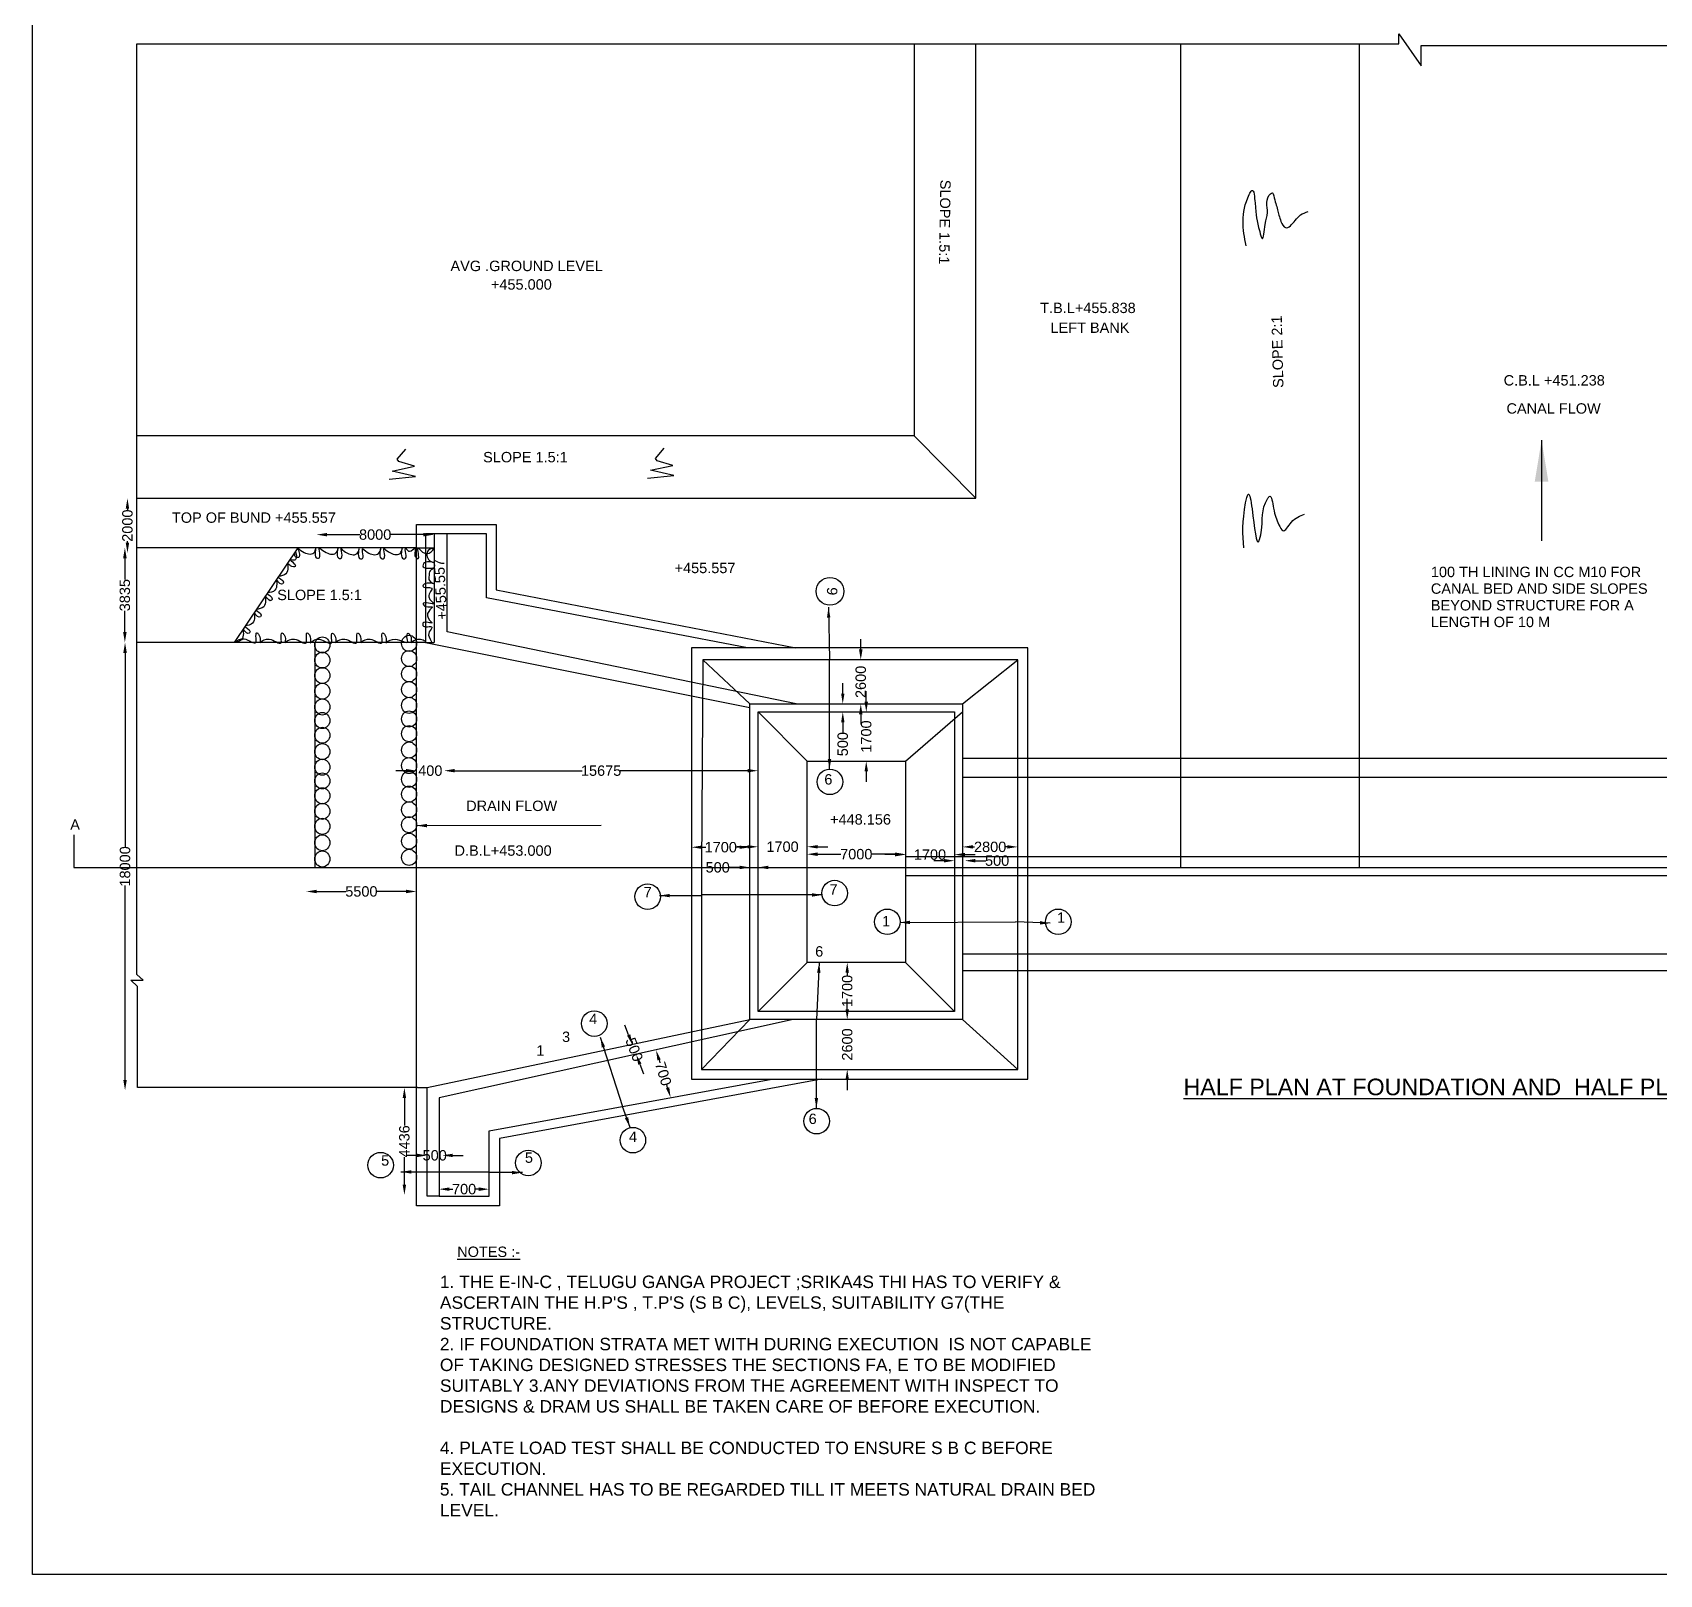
# Model space of a CAD drawing. Header units: millimetres. Extents: x -53217082 to -53168279, y 22132919 to 22164696.
# Drawn here: x -53217082 to -53197490, y 22132919 to 22151495 of the extents above; entities that cross this region are included whole.
import ezdxf

# ---------------------------------------------------------------- set-up
doc = ezdxf.new("R2010")
doc.units = ezdxf.units.MM
doc.header["$MEASUREMENT"] = 0
for name, color, linetype in [('DIMENSIONS', 7, 'Continuous'), ('DRAWING', 2, 'Continuous'), ('TEXT', 255, 'Continuous')]:
    doc.layers.add(name, color=color, linetype=linetype)
doc.styles.get("Standard").update_dxf_attribs({"font": 'arial.ttf', "height": 125})
doc.dimstyles.get("Standard").update_dxf_attribs({"dimtxt": 125, "dimasz": 125, "dimexe": 0.18, "dimexo": 0.0625, "dimgap": 0.09, "dimtad": 0, "dimdec": 0, "dimzin": 0, "dimdsep": 46, "dimtxsty": 'Standard', "dimcen": 0.09, "dimse1": 1, "dimse2": 1, "dimadec": 0, "dimazin": 0, "dimtfac": 1, "dimtdec": 0, "dimtofl": 0, "dimtmove": 0, "dimatfit": 3, "dimfxl": 1, "dimtolj": 1, "dimtzin": 0, "dimarcsym": 0})

# ---------------------------------------------------------------- blocks, each defined once
blk = doc.blocks.new('*D71')
at = {"layer": 'Defpoints', "color": 0, "transparency": 16777216}
for p in [(-53213661, 22145404), (-53212250, 22145446), (-53212250, 22145380)]:
    blk.add_point(p, dxfattribs=at)
at = {"layer": 'DIMENSIONS', "color": 0, "lineweight": -2, "transparency": 16777216}
for p, q in [((-53213536, 22145446), (-53213142, 22145446)), ((-53212375, 22145446), (-53212769, 22145446))]:
    blk.add_line(p, q, dxfattribs=at)
at = {"layer": 'DIMENSIONS', "color": 0, "transparency": 16777216}
for points in [[(-53213536, 22145466), (-53213536, 22145425), (-53213661, 22145446)], [(-53212375, 22145466), (-53212375, 22145425), (-53212250, 22145446)]]:
    blk.add_solid(points, dxfattribs=at)
at = {"layer": 'DIMENSIONS', "color": 0, "transparency": 16777216, "insert": (-53212956, 22145446), "char_height": 125, "attachment_point": 5}
blk.add_mtext('\\A1;8000', dxfattribs=at)
blk = doc.blocks.new('*D72')
at = {"layer": 'Defpoints', "color": 0, "transparency": 16777216}
for p in [(-53212458, 22142602), (-53212458, 22142602), (-53212125, 22142602)]:
    blk.add_point(p, dxfattribs=at)
at = {"layer": 'DIMENSIONS', "color": 0, "lineweight": -2, "transparency": 16777216}
for p, q in [((-53212584, 22142602), (-53212708, 22142602)), ((-53212000, 22142602), (-53211875, 22142602))]:
    blk.add_line(p, q, dxfattribs=at)
at = {"layer": 'DIMENSIONS', "color": 0, "transparency": 16777216}
for points in [[(-53212584, 22142623), (-53212584, 22142582), (-53212458, 22142602)], [(-53212000, 22142623), (-53212000, 22142582), (-53212125, 22142602)]]:
    blk.add_solid(points, dxfattribs=at)
at = {"layer": 'DIMENSIONS', "color": 0, "transparency": 16777216, "insert": (-53212292, 22142602), "char_height": 125, "attachment_point": 5}
blk.add_mtext('\\A1;400', dxfattribs=at)
blk = doc.blocks.new('*D73')
at = {"layer": 'Defpoints', "color": 0, "transparency": 16777216}
for p in [(-53212125, 22142602), (-53208346, 22142602), (-53208346, 22142602)]:
    blk.add_point(p, dxfattribs=at)
at = {"layer": 'DIMENSIONS', "color": 0, "lineweight": -2, "transparency": 16777216}
for p, q in [((-53212000, 22142602), (-53210465, 22142602)), ((-53208470, 22142602), (-53210005, 22142602))]:
    blk.add_line(p, q, dxfattribs=at)
at = {"layer": 'DIMENSIONS', "color": 0, "transparency": 16777216}
for points in [[(-53212000, 22142623), (-53212000, 22142582), (-53212125, 22142602)], [(-53208470, 22142623), (-53208470, 22142582), (-53208346, 22142602)]]:
    blk.add_solid(points, dxfattribs=at)
at = {"layer": 'DIMENSIONS', "color": 0, "transparency": 16777216, "insert": (-53210235, 22142602), "char_height": 125, "attachment_point": 5}
blk.add_mtext('\\A1;15675', dxfattribs=at)
blk = doc.blocks.new('*D74')
at = {"layer": 'Defpoints', "color": 0, "transparency": 16777216}
for p in [(-53213786, 22141304), (-53212458, 22141280), (-53213786, 22141147)]:
    blk.add_point(p, dxfattribs=at)
at = {"layer": 'DIMENSIONS', "color": 0, "lineweight": -2, "transparency": 16777216}
for p, q in [((-53213660, 22141147), (-53213309, 22141147)), ((-53212584, 22141147), (-53212935, 22141147))]:
    blk.add_line(p, q, dxfattribs=at)
at = {"layer": 'DIMENSIONS', "color": 0, "transparency": 16777216}
for points in [[(-53213660, 22141168), (-53213660, 22141126), (-53213786, 22141147)], [(-53212584, 22141168), (-53212584, 22141126), (-53212458, 22141147)]]:
    blk.add_solid(points, dxfattribs=at)
at = {"layer": 'DIMENSIONS', "color": 0, "transparency": 16777216, "insert": (-53213122, 22141147), "char_height": 125, "attachment_point": 5}
blk.add_mtext('\\A1;5500', dxfattribs=at)
blk = doc.blocks.new('*D75')
at = {"layer": 'Defpoints', "color": 0, "transparency": 16777216}
for p in [(-53216098, 22144147), (-53215968, 22144147), (-53216098, 22138752)]:
    blk.add_point(p, dxfattribs=at)
at = {"layer": 'DIMENSIONS', "color": 0, "lineweight": -2, "transparency": 16777216}
for p, q in [((-53215968, 22144022), (-53215968, 22141679)), ((-53215968, 22138877), (-53215968, 22141220))]:
    blk.add_line(p, q, dxfattribs=at)
at = {"layer": 'DIMENSIONS', "color": 0, "transparency": 16777216}
for points in [[(-53215989, 22144022), (-53215947, 22144022), (-53215968, 22144147)], [(-53215989, 22138877), (-53215947, 22138877), (-53215968, 22138752)]]:
    blk.add_solid(points, dxfattribs=at)
at = {"layer": 'DIMENSIONS', "color": 0, "transparency": 16777216, "insert": (-53215968, 22141449), "char_height": 125, "attachment_point": 5, "rotation": 90}
blk.add_mtext('\\A1;18000', dxfattribs=at)
blk = doc.blocks.new('*D76')
at = {"layer": 'Defpoints', "color": 0, "transparency": 16777216}
for p in [(-53215970, 22145288), (-53215950, 22145288), (-53215968, 22144147)]:
    blk.add_point(p, dxfattribs=at)
at = {"layer": 'DIMENSIONS', "color": 0, "lineweight": -2, "transparency": 16777216}
for p, q in [((-53215970, 22145162), (-53215970, 22144904)), ((-53215970, 22144272), (-53215970, 22144530))]:
    blk.add_line(p, q, dxfattribs=at)
at = {"layer": 'DIMENSIONS', "color": 0, "transparency": 16777216}
for points in [[(-53215991, 22145162), (-53215949, 22145162), (-53215970, 22145288)], [(-53215991, 22144272), (-53215949, 22144272), (-53215970, 22144147)]]:
    blk.add_solid(points, dxfattribs=at)
at = {"layer": 'DIMENSIONS', "color": 0, "transparency": 16777216, "insert": (-53215970, 22144717), "char_height": 125, "attachment_point": 5, "rotation": 90}
blk.add_mtext('\\A1;3835', dxfattribs=at)
blk = doc.blocks.new('*D77')
at = {"layer": 'Defpoints', "color": 0, "transparency": 16777216}
for p in [(-53215950, 22145883), (-53215939, 22145883), (-53215960, 22145225)]:
    blk.add_point(p, dxfattribs=at)
at = {"layer": 'DIMENSIONS', "color": 0, "lineweight": -2, "transparency": 16777216}
for p, q in [((-53215939, 22145758), (-53215939, 22145742)), ((-53215939, 22145350), (-53215939, 22145366))]:
    blk.add_line(p, q, dxfattribs=at)
at = {"layer": 'DIMENSIONS', "color": 0, "transparency": 16777216}
for points in [[(-53215960, 22145758), (-53215918, 22145758), (-53215939, 22145883)], [(-53215960, 22145350), (-53215918, 22145350), (-53215939, 22145225)]]:
    blk.add_solid(points, dxfattribs=at)
at = {"layer": 'DIMENSIONS', "color": 0, "transparency": 16777216, "insert": (-53215939, 22145554), "char_height": 125, "attachment_point": 5, "rotation": 90}
blk.add_mtext('\\A1;2000', dxfattribs=at)
blk = doc.blocks.new('*D78')
at = {"layer": 'Defpoints', "color": 0, "transparency": 16777216}
for p in [(-53212598, 22138784), (-53212604, 22137491), (-53212604, 22137491)]:
    blk.add_point(p, dxfattribs=at)
at = {"layer": 'DIMENSIONS', "color": 0, "lineweight": -2, "transparency": 16777216}
for p, q in [((-53212604, 22138659), (-53212604, 22138327)), ((-53212604, 22137616), (-53212604, 22137948))]:
    blk.add_line(p, q, dxfattribs=at)
at = {"layer": 'DIMENSIONS', "color": 0, "transparency": 16777216}
for points in [[(-53212625, 22138659), (-53212583, 22138659), (-53212604, 22138784)], [(-53212625, 22137616), (-53212583, 22137616), (-53212604, 22137491)]]:
    blk.add_solid(points, dxfattribs=at)
at = {"layer": 'DIMENSIONS', "color": 0, "transparency": 16777216, "insert": (-53212604, 22138137), "char_height": 125, "attachment_point": 5, "rotation": 90}
blk.add_mtext('\\A1;4436', dxfattribs=at)
blk = doc.blocks.new('*D79')
at = {"layer": 'Defpoints', "color": 0, "transparency": 16777216}
for p in [(-53212330, 22137980), (-53212148, 22137968), (-53212148, 22137968)]:
    blk.add_point(p, dxfattribs=at)
at = {"layer": 'DIMENSIONS', "color": 0, "lineweight": -2, "transparency": 16777216}
for p, q in [((-53212454, 22137968), (-53212580, 22137968)), ((-53212023, 22137968), (-53211898, 22137968))]:
    blk.add_line(p, q, dxfattribs=at)
at = {"layer": 'DIMENSIONS', "color": 0, "transparency": 16777216}
for points in [[(-53212454, 22137988), (-53212454, 22137947), (-53212330, 22137968)], [(-53212023, 22137988), (-53212023, 22137947), (-53212148, 22137968)]]:
    blk.add_solid(points, dxfattribs=at)
at = {"layer": 'DIMENSIONS', "color": 0, "transparency": 16777216, "insert": (-53212239, 22137968), "char_height": 125, "attachment_point": 5}
blk.add_mtext('\\A1;500', dxfattribs=at)
blk = doc.blocks.new('*D80')
at = {"layer": 'Defpoints', "color": 0, "transparency": 16777216}
for p in [(-53211584, 22137561), (-53212186, 22137529), (-53211584, 22137529)]:
    blk.add_point(p, dxfattribs=at)
at = {"layer": 'DIMENSIONS', "color": 0, "lineweight": -2, "transparency": 16777216}
for p, q in [((-53212061, 22137561), (-53212022, 22137561)), ((-53211708, 22137561), (-53211747, 22137561))]:
    blk.add_line(p, q, dxfattribs=at)
at = {"layer": 'DIMENSIONS', "color": 0, "transparency": 16777216}
for points in [[(-53212061, 22137582), (-53212061, 22137540), (-53212186, 22137561)], [(-53211708, 22137582), (-53211708, 22137540), (-53211584, 22137561)]]:
    blk.add_solid(points, dxfattribs=at)
at = {"layer": 'DIMENSIONS', "color": 0, "transparency": 16777216, "insert": (-53211885, 22137561), "char_height": 125, "attachment_point": 5}
blk.add_mtext('\\A1;700', dxfattribs=at)
blk = doc.blocks.new('*D81')
at = {"layer": 'Defpoints', "color": 0, "transparency": 16777216}
for p in [(-53207162, 22139604), (-53207271, 22139004), (-53207122, 22139004)]:
    blk.add_point(p, dxfattribs=at)
at = {"layer": 'DIMENSIONS', "color": 0, "lineweight": -2, "transparency": 16777216}
for p, q in [((-53207271, 22139728), (-53207271, 22139854)), ((-53207271, 22138879), (-53207271, 22138754))]:
    blk.add_line(p, q, dxfattribs=at)
at = {"layer": 'DIMENSIONS', "color": 0, "transparency": 16777216}
for points in [[(-53207292, 22139728), (-53207250, 22139728), (-53207271, 22139604)], [(-53207292, 22138879), (-53207250, 22138879), (-53207271, 22139004)]]:
    blk.add_solid(points, dxfattribs=at)
at = {"layer": 'DIMENSIONS', "color": 0, "transparency": 16777216, "insert": (-53207271, 22139304), "char_height": 125, "attachment_point": 5, "rotation": 90}
blk.add_mtext('\\A1;2600', dxfattribs=at)
blk = doc.blocks.new('*D82')
at = {"layer": 'Defpoints', "color": 0, "transparency": 16777216}
for p in [(-53207271, 22140292), (-53207271, 22140292), (-53207271, 22139604)]:
    blk.add_point(p, dxfattribs=at)
at = {"layer": 'DIMENSIONS', "color": 0, "lineweight": -2, "transparency": 16777216}
for p, q in [((-53207271, 22140168), (-53207271, 22140129)), ((-53207271, 22139728), (-53207271, 22139767))]:
    blk.add_line(p, q, dxfattribs=at)
at = {"layer": 'DIMENSIONS', "color": 0, "transparency": 16777216}
for points in [[(-53207292, 22140168), (-53207250, 22140168), (-53207271, 22140292)], [(-53207292, 22139728), (-53207250, 22139728), (-53207271, 22139604)]]:
    blk.add_solid(points, dxfattribs=at)
at = {"layer": 'DIMENSIONS', "color": 0, "transparency": 16777216, "insert": (-53207271, 22139948), "char_height": 125, "attachment_point": 5, "rotation": 90}
blk.add_mtext('\\A1;1700', dxfattribs=at)
blk = doc.blocks.new('*D83')
at = {"layer": 'Defpoints', "color": 0, "transparency": 16777216}
for p in [(-53209146, 22141680), (-53209146, 22141680), (-53208443, 22141680)]:
    blk.add_point(p, dxfattribs=at)
at = {"layer": 'DIMENSIONS', "color": 0, "lineweight": -2, "transparency": 16777216}
for p, q in [((-53209020, 22141680), (-53208975, 22141680)), ((-53208568, 22141680), (-53208614, 22141680))]:
    blk.add_line(p, q, dxfattribs=at)
at = {"layer": 'DIMENSIONS', "color": 0, "transparency": 16777216}
for points in [[(-53209020, 22141701), (-53209020, 22141660), (-53209146, 22141680)], [(-53208568, 22141701), (-53208568, 22141660), (-53208443, 22141680)]]:
    blk.add_solid(points, dxfattribs=at)
at = {"layer": 'DIMENSIONS', "color": 0, "transparency": 16777216, "insert": (-53208794, 22141680), "char_height": 125, "attachment_point": 5}
blk.add_mtext('\\A1;1700', dxfattribs=at)
blk = doc.blocks.new('*D84')
at = {"layer": 'Defpoints', "color": 0, "transparency": 16777216}
for p in [(-53208443, 22141437), (-53208443, 22141437), (-53208346, 22141437)]:
    blk.add_point(p, dxfattribs=at)
at = {"layer": 'DIMENSIONS', "color": 0, "lineweight": -2, "transparency": 16777216}
for p, q in [((-53208568, 22141437), (-53208693, 22141437)), ((-53208220, 22141437), (-53208096, 22141437))]:
    blk.add_line(p, q, dxfattribs=at)
at = {"layer": 'DIMENSIONS', "color": 0, "transparency": 16777216}
for points in [[(-53208568, 22141458), (-53208568, 22141416), (-53208443, 22141437)], [(-53208220, 22141458), (-53208220, 22141416), (-53208346, 22141437)]]:
    blk.add_solid(points, dxfattribs=at)
at = {"layer": 'DIMENSIONS', "color": 0, "transparency": 16777216, "insert": (-53208831, 22141437), "char_height": 125, "attachment_point": 5}
blk.add_mtext('\\A1;500', dxfattribs=at)
blk = doc.blocks.new('*D85')
at = {"layer": 'Defpoints', "color": 0, "transparency": 16777216}
for p in [(-53207754, 22141686), (-53208346, 22141630), (-53207754, 22141591)]:
    blk.add_point(p, dxfattribs=at)
at = {"layer": 'DIMENSIONS', "color": 0, "lineweight": -2, "transparency": 16777216}
for p, q in [((-53208470, 22141686), (-53208596, 22141686)), ((-53207629, 22141686), (-53207504, 22141686))]:
    blk.add_line(p, q, dxfattribs=at)
at = {"layer": 'DIMENSIONS', "color": 0, "transparency": 16777216}
for points in [[(-53208470, 22141706), (-53208470, 22141665), (-53208346, 22141686)], [(-53207629, 22141706), (-53207629, 22141665), (-53207754, 22141686)]]:
    blk.add_solid(points, dxfattribs=at)
at = {"layer": 'DIMENSIONS', "color": 0, "transparency": 16777216, "insert": (-53208050, 22141686), "char_height": 125, "attachment_point": 5}
blk.add_mtext('\\A1;1700', dxfattribs=at)
blk = doc.blocks.new('*D86')
at = {"layer": 'Defpoints', "color": 0, "transparency": 16777216}
for p in [(-53207754, 22141591), (-53206570, 22141596), (-53206570, 22141591)]:
    blk.add_point(p, dxfattribs=at)
at = {"layer": 'DIMENSIONS', "color": 0, "lineweight": -2, "transparency": 16777216}
for p, q in [((-53207629, 22141596), (-53207348, 22141596)), ((-53206696, 22141596), (-53206976, 22141596))]:
    blk.add_line(p, q, dxfattribs=at)
at = {"layer": 'DIMENSIONS', "color": 0, "transparency": 16777216}
for points in [[(-53207629, 22141617), (-53207629, 22141575), (-53207754, 22141596)], [(-53206696, 22141617), (-53206696, 22141575), (-53206570, 22141596)]]:
    blk.add_solid(points, dxfattribs=at)
at = {"layer": 'DIMENSIONS', "color": 0, "transparency": 16777216, "insert": (-53207162, 22141596), "char_height": 125, "attachment_point": 5}
blk.add_mtext('\\A1;7000', dxfattribs=at)
blk = doc.blocks.new('*D87')
at = {"layer": 'Defpoints', "color": 0, "transparency": 16777216}
for p in [(-53206570, 22141591), (-53205979, 22141591), (-53205979, 22141591)]:
    blk.add_point(p, dxfattribs=at)
at = {"layer": 'DIMENSIONS', "color": 0, "lineweight": -2, "transparency": 16777216}
for p, q in [((-53206696, 22141591), (-53206820, 22141591)), ((-53205854, 22141591), (-53205729, 22141591))]:
    blk.add_line(p, q, dxfattribs=at)
at = {"layer": 'DIMENSIONS', "color": 0, "transparency": 16777216}
for points in [[(-53206696, 22141612), (-53206696, 22141570), (-53206570, 22141591)], [(-53205854, 22141612), (-53205854, 22141570), (-53205979, 22141591)]]:
    blk.add_solid(points, dxfattribs=at)
at = {"layer": 'DIMENSIONS', "color": 0, "transparency": 16777216, "insert": (-53206275, 22141591), "char_height": 125, "attachment_point": 5}
blk.add_mtext('\\A1;1700', dxfattribs=at)
blk = doc.blocks.new('*D88')
at = {"layer": 'Defpoints', "color": 0, "transparency": 16777216}
for p in [(-53205979, 22141591), (-53205854, 22141591), (-53205854, 22141518)]:
    blk.add_point(p, dxfattribs=at)
at = {"layer": 'DIMENSIONS', "color": 0, "lineweight": -2, "transparency": 16777216}
for p, q in [((-53206104, 22141518), (-53206229, 22141518)), ((-53205729, 22141518), (-53205604, 22141518))]:
    blk.add_line(p, q, dxfattribs=at)
at = {"layer": 'DIMENSIONS', "color": 0, "transparency": 16777216}
for points in [[(-53206104, 22141539), (-53206104, 22141497), (-53205979, 22141518)], [(-53205729, 22141539), (-53205729, 22141497), (-53205854, 22141518)]]:
    blk.add_solid(points, dxfattribs=at)
at = {"layer": 'DIMENSIONS', "color": 0, "transparency": 16777216, "insert": (-53205466, 22141518), "char_height": 125, "attachment_point": 5}
blk.add_mtext('\\A1;500', dxfattribs=at)
blk = doc.blocks.new('*D89')
at = {"layer": 'Defpoints', "color": 0, "transparency": 16777216}
for p in [(-53205218, 22141684), (-53205882, 22141575), (-53205218, 22141575)]:
    blk.add_point(p, dxfattribs=at)
at = {"layer": 'DIMENSIONS', "color": 0, "lineweight": -2, "transparency": 16777216}
for p, q in [((-53205756, 22141684), (-53205737, 22141684)), ((-53205343, 22141684), (-53205362, 22141684))]:
    blk.add_line(p, q, dxfattribs=at)
at = {"layer": 'DIMENSIONS', "color": 0, "transparency": 16777216}
for points in [[(-53205756, 22141705), (-53205756, 22141664), (-53205882, 22141684)], [(-53205343, 22141705), (-53205343, 22141664), (-53205218, 22141684)]]:
    blk.add_solid(points, dxfattribs=at)
at = {"layer": 'DIMENSIONS', "color": 0, "transparency": 16777216, "insert": (-53205550, 22141684), "char_height": 125, "attachment_point": 5}
blk.add_mtext('\\A1;2800', dxfattribs=at)
blk = doc.blocks.new('*D90')
at = {"layer": 'Defpoints', "color": 0, "transparency": 16777216}
for p in [(-53207054, 22143310), (-53207054, 22142718), (-53207042, 22142718)]:
    blk.add_point(p, dxfattribs=at)
at = {"layer": 'DIMENSIONS', "color": 0, "lineweight": -2, "transparency": 16777216}
for p, q in [((-53207042, 22143434), (-53207042, 22143560)), ((-53207042, 22142593), (-53207042, 22142468))]:
    blk.add_line(p, q, dxfattribs=at)
at = {"layer": 'DIMENSIONS', "color": 0, "transparency": 16777216}
for points in [[(-53207063, 22143434), (-53207021, 22143434), (-53207042, 22143310)], [(-53207063, 22142593), (-53207021, 22142593), (-53207042, 22142718)]]:
    blk.add_solid(points, dxfattribs=at)
at = {"layer": 'DIMENSIONS', "color": 0, "transparency": 16777216, "insert": (-53207042, 22143014), "char_height": 125, "attachment_point": 5, "rotation": 90}
blk.add_mtext('\\A1;1700', dxfattribs=at)
blk = doc.blocks.new('*D91')
at = {"layer": 'Defpoints', "color": 0, "transparency": 16777216}
for p in [(-53207325, 22143407), (-53207325, 22143310), (-53207325, 22143310)]:
    blk.add_point(p, dxfattribs=at)
at = {"layer": 'DIMENSIONS', "color": 0, "lineweight": -2, "transparency": 16777216}
for p, q in [((-53207325, 22143532), (-53207325, 22143657)), ((-53207325, 22143184), (-53207325, 22143060))]:
    blk.add_line(p, q, dxfattribs=at)
at = {"layer": 'DIMENSIONS', "color": 0, "transparency": 16777216}
for points in [[(-53207345, 22143532), (-53207304, 22143532), (-53207325, 22143407)], [(-53207345, 22143184), (-53207304, 22143184), (-53207325, 22143310)]]:
    blk.add_solid(points, dxfattribs=at)
at = {"layer": 'DIMENSIONS', "color": 0, "transparency": 16777216, "insert": (-53207325, 22142922), "char_height": 125, "attachment_point": 5, "rotation": 90}
blk.add_mtext('\\A1;500', dxfattribs=at)
blk = doc.blocks.new('*D92')
at = {"layer": 'Defpoints', "color": 0, "transparency": 16777216}
for p in [(-53207115, 22143938), (-53207108, 22143938), (-53207108, 22143407)]:
    blk.add_point(p, dxfattribs=at)
at = {"layer": 'DIMENSIONS', "color": 0, "lineweight": -2, "transparency": 16777216}
for p, q in [((-53207108, 22144063), (-53207108, 22144188)), ((-53207108, 22143282), (-53207108, 22143157))]:
    blk.add_line(p, q, dxfattribs=at)
at = {"layer": 'DIMENSIONS', "color": 0, "transparency": 16777216}
for points in [[(-53207129, 22144063), (-53207087, 22144063), (-53207108, 22143938)], [(-53207129, 22143282), (-53207087, 22143282), (-53207108, 22143407)]]:
    blk.add_solid(points, dxfattribs=at)
at = {"layer": 'DIMENSIONS', "color": 0, "transparency": 16777216, "insert": (-53207108, 22143672), "char_height": 125, "attachment_point": 5, "rotation": 90}
blk.add_mtext('\\A1;2600', dxfattribs=at)
blk = doc.blocks.new('*D126')
at = {"layer": 'Defpoints', "color": 0, "transparency": 16777216}
for p in [(-53209846, 22139308), (-53209813, 22139184), (-53209800, 22139189)]:
    blk.add_point(p, dxfattribs=at)
at = {"layer": 'DIMENSIONS', "color": 0, "lineweight": -2, "transparency": 16777216}
for p, q in [((-53209904, 22139419), (-53209949, 22139536)), ((-53209768, 22139067), (-53209723, 22138950))]:
    blk.add_line(p, q, dxfattribs=at)
at = {"layer": 'DIMENSIONS', "color": 0, "transparency": 16777216}
for points in [[(-53209884, 22139427), (-53209923, 22139412), (-53209859, 22139303)], [(-53209749, 22139074), (-53209788, 22139060), (-53209813, 22139184)]]:
    blk.add_solid(points, dxfattribs=at)
at = {"layer": 'DIMENSIONS', "color": 0, "transparency": 16777216, "insert": (-53209836, 22139243), "char_height": 125, "attachment_point": 5, "rotation": 291.0184}
blk.add_mtext('\\A1;500', dxfattribs=at)
blk = doc.blocks.new('*D127')
at = {"layer": 'Defpoints', "color": 0, "transparency": 16777216}
for p in [(-53209574, 22139239), (-53209398, 22138663), (-53209398, 22138663)]:
    blk.add_point(p, dxfattribs=at)
at = {"layer": 'DIMENSIONS', "color": 0, "lineweight": -2, "transparency": 16777216}
for p, q in [((-53209537, 22139119), (-53209526, 22139082)), ((-53209434, 22138783), (-53209445, 22138820))]:
    blk.add_line(p, q, dxfattribs=at)
at = {"layer": 'DIMENSIONS', "color": 0, "transparency": 16777216}
for points in [[(-53209517, 22139125), (-53209557, 22139113), (-53209574, 22139239)], [(-53209414, 22138789), (-53209454, 22138777), (-53209398, 22138663)]]:
    blk.add_solid(points, dxfattribs=at)
at = {"layer": 'DIMENSIONS', "color": 0, "transparency": 16777216, "insert": (-53209486, 22138951), "char_height": 125, "attachment_point": 5, "rotation": 287.0137}
blk.add_mtext('\\A1;700', dxfattribs=at)

msp = doc.modelspace()

# ---------------------------------------------------------------- linework, layer by layer
at = {"layer": 'DIMENSIONS'}
for points in [[(-53212788.5, 22146116), (-53212470, 22146146), (-53212750.5, 22146211), (-53212481, 22146270), (-53212671.5, 22146326), (-53212691, 22146353.5), (-53212586, 22146476)], [(-53209677, 22146126.5), (-53209358.5, 22146156.5), (-53209639, 22146221.5), (-53209369.5, 22146280.5), (-53209560, 22146336.5), (-53209579.5, 22146364), (-53209474.5, 22146486.5)], [(-53212247.1, 22145456.5), (-53212244.3, 22144147.2)], [(-53212348.5, 22145285), (-53212246.8, 22145285.2)], [(-53212348.5, 22144147), (-53212244.3, 22144147.2)]]:
    msp.add_lwpolyline(points, dxfattribs=at)
for centre, radius in [((-53207479, 22144763), 167.4), ((-53207480, 22142467.5), 154), ((-53207423, 22141127.5), 154), ((-53209674, 22141085), 154), ((-53206788.5, 22140782), 154), ((-53204730, 22140782), 154), ((-53210318, 22139556), 154), ((-53207639.5, 22138380.5), 154), ((-53209852.5, 22138151.5), 154), ((-53212890.5, 22137850), 154), ((-53211110.5, 22137877), 154)]:
    msp.add_circle(centre, radius, dxfattribs=at)
for centre in [(-53213592.5, 22144116.8), (-53212547.5, 22144135.8), (-53213592.5, 22143933.8), (-53212547.5, 22143952.8), (-53213592.5, 22143749.2), (-53212547.5, 22143768.2), (-53213592.5, 22143560.2), (-53212547.5, 22143579.2), (-53213592.5, 22143370.2), (-53212547.5, 22143389.2), (-53213592.5, 22143206.2), (-53212547.5, 22143225.2), (-53213592.5, 22143029.2), (-53212547.5, 22143048.2), (-53213592.5, 22142831.8), (-53212547.5, 22142850.8), (-53213592.5, 22142644.8), (-53212547.5, 22142663.8), (-53213592.5, 22142479.2), (-53212547.5, 22142498.2), (-53213592.5, 22142300.2), (-53212547.5, 22142319.2), (-53213592.5, 22142113.2), (-53212547.5, 22142132.2), (-53213592.5, 22141932.2), (-53212547.5, 22141951.2), (-53213592.5, 22141734.2), (-53212547.5, 22141753.2), (-53213592.5, 22141538.8), (-53212547.5, 22141557.8)]:
    msp.add_ellipse(centre, major_axis=(0, 97.2), ratio=0.9357326, dxfattribs=at)
for points in [[(-53202468.5, 22148927), (-53202429, 22149543.5), (-53202398, 22149591), (-53202360, 22149441.5), (-53202304, 22149098), (-53202274.5, 22149014.5), (-53202238.5, 22149182.5), (-53202211, 22149325.5), (-53202172, 22149552.5), (-53202150.5, 22149562.5), (-53202134.5, 22149528), (-53202088.5, 22149360), (-53202047.5, 22149219.5), (-53201993.5, 22149145), (-53201876, 22149231.5), (-53201812, 22149297), (-53201722, 22149339.5)], [(-53202496, 22145287), (-53202473, 22145829.5), (-53202443, 22145932), (-53202396.5, 22145755.5), (-53202311.5, 22145369.5), (-53202286, 22145473.5), (-53202210, 22145878.5), (-53202189.5, 22145904.5), (-53202136.5, 22145763), (-53202072.5, 22145565.5), (-53202025, 22145494), (-53201922, 22145595), (-53201766, 22145693.5)], [(-53213914.7, 22145243.3), (-53213905.3, 22145173.8), (-53213924.5, 22145139), (-53213980.6, 22145145.8), (-53213933.5, 22145099.5), (-53213917.5, 22145063), (-53213974, 22145071), (-53214010, 22145102.2)], [(-53213886.5, 22145285), (-53213870, 22145228), (-53213879, 22145170.5), (-53213918.5, 22145183.5), (-53213914.7, 22145243.3)], [(-53213886.5, 22145285), (-53213810.5, 22145231.5), (-53213683.5, 22145240.5), (-53213669, 22145285), (-53213664.5, 22145167.5), (-53213639, 22145161.5), (-53213623.5, 22145224), (-53213623.5, 22145285), (-53213620.5, 22145283)], [(-53213620.5, 22145283), (-53213544.5, 22145229.5), (-53213417.5, 22145238.5), (-53213403, 22145283), (-53213398.5, 22145165.5), (-53213373, 22145159.5), (-53213357.5, 22145222), (-53213357.5, 22145283), (-53213354.5, 22145281)], [(-53213365.7, 22145276.1), (-53213289.7, 22145222.6), (-53213162.7, 22145231.6), (-53213148.2, 22145276.1), (-53213143.7, 22145158.6), (-53213118.2, 22145152.6), (-53213102.7, 22145215.1), (-53213102.7, 22145276.1), (-53213099.7, 22145274.1)], [(-53213106.8, 22145277.5), (-53213030.8, 22145224), (-53212903.8, 22145233), (-53212889.3, 22145277.5), (-53212884.8, 22145160), (-53212859.3, 22145154), (-53212843.8, 22145216.5), (-53212843.8, 22145277.5), (-53212840.8, 22145275.5)], [(-53212847.9, 22145278.9), (-53212771.9, 22145225.4), (-53212644.9, 22145234.4), (-53212630.4, 22145278.9), (-53212625.9, 22145161.4), (-53212600.4, 22145155.4), (-53212584.9, 22145217.9), (-53212584.9, 22145278.9), (-53212581.9, 22145276.9)], [(-53212581.9, 22145276.9), (-53212542.5, 22145245), (-53212471.5, 22145285), (-53212476.5, 22145192.5), (-53212440.5, 22145155), (-53212440.5, 22145285), (-53212384.5, 22145236), (-53212283, 22145237), (-53212246.8, 22145285.2)], [(-53212246.8, 22145285.2), (-53212316, 22145256), (-53212299, 22145131.5), (-53212246.4, 22145107), (-53212361.5, 22145107), (-53212377.5, 22145059.5), (-53212246.3, 22145042.5), (-53212294.5, 22145008.5), (-53212306.5, 22144953.5), (-53212301.5, 22144892.5), (-53212245.9, 22144853.5), (-53212367, 22144850), (-53212383, 22144826.5), (-53212275.5, 22144803), (-53212309.5, 22144695.5), (-53212245.3, 22144612), (-53212378, 22144614.5), (-53212348.5, 22144581.5), (-53212267.5, 22144575), (-53212311.5, 22144521), (-53212302.5, 22144417.5), (-53212272, 22144383.5), (-53212380, 22144378), (-53212382, 22144353), (-53212272, 22144332.5), (-53212304, 22144273.5), (-53212294, 22144186.5), (-53212271.5, 22144147.2), (-53212271.5, 22144149)], [(-53214010, 22145102.2), (-53214008.5, 22145028.5), (-53214048, 22144961), (-53214122.6, 22144935.6), (-53214061, 22144871.5), (-53214069.5, 22144853.5), (-53214144, 22144903.9)], [(-53214144, 22144903.9), (-53214142.5, 22144830.1), (-53214182, 22144762.6), (-53214256.7, 22144737.2), (-53214195, 22144673.1), (-53214203.5, 22144655.1), (-53214278.1, 22144705.5)], [(-53214278.1, 22144705.5), (-53214276.6, 22144631.8), (-53214316.1, 22144564.3), (-53214390.7, 22144538.8), (-53214329.1, 22144474.8), (-53214337.6, 22144456.8), (-53214412.1, 22144507.1)], [(-53214412.1, 22144507.1), (-53214410.6, 22144433.4), (-53214450.1, 22144365.9), (-53214524.8, 22144340.5), (-53214463.1, 22144276.4), (-53214471.6, 22144258.4), (-53214546.2, 22144308.8)], [(-53214647.1, 22144149.8), (-53214534.5, 22144191), (-53214392.5, 22144147), (-53214390, 22144199), (-53214380.5, 22144264.5), (-53214355, 22144240), (-53214344, 22144147)], [(-53214344, 22144147), (-53214231.4, 22144188.2), (-53214089.4, 22144144.2), (-53214086.9, 22144196.2), (-53214077.4, 22144261.7), (-53214051.9, 22144237.2), (-53214040.9, 22144144.2)], [(-53214040.5, 22144147), (-53213927.9, 22144188.2), (-53213785.9, 22144144.2), (-53213783.4, 22144196.2), (-53213773.9, 22144261.7), (-53213748.4, 22144237.2), (-53213737.4, 22144144.2)], [(-53213737.4, 22144144.2), (-53213624.9, 22144185.5), (-53213482.9, 22144141.5), (-53213480.4, 22144193.5), (-53213470.9, 22144259), (-53213445.4, 22144234.5), (-53213434.4, 22144141.5)], [(-53213433.6, 22144147), (-53213321, 22144188.2), (-53213179, 22144144.2), (-53213176.5, 22144196.2), (-53213167, 22144261.7), (-53213141.5, 22144237.2), (-53213130.5, 22144144.2)], [(-53213130.1, 22144147), (-53213017.5, 22144188.2), (-53212875.5, 22144144.2), (-53212873, 22144196.2), (-53212863.5, 22144261.7), (-53212838, 22144237.2), (-53212827, 22144144.2)], [(-53212827, 22144144.2), (-53212714.4, 22144185.5), (-53212562, 22144158.5), (-53212569.9, 22144193.5), (-53212560.4, 22144259), (-53212534.9, 22144234.5), (-53212523.9, 22144141.5)]]:
    msp.add_spline(points, degree=3, dxfattribs=at)
for points, knots in [([(-53214546.2, 22144308.8), (-53214544, 22144284.4), (-53214539.5, 22144234.1), (-53214563.4, 22144159.5), (-53214642.6, 22144153.1), (-53214654.7, 22144147)], [0, 0, 0, 0, 73.7576251, 151.9656809, 215.9736252, 215.9736252, 215.9736252, 215.9736252]), ([(-53212523.1, 22144147), (-53212489.1, 22144171.6), (-53212440, 22144207), (-53212369.1, 22144174.9), (-53212348.5, 22144164.8)], [0, 0, 0, 0, 119.8898054, 172.9638271, 172.9638271, 172.9638271, 172.9638271])]:
    msp.add_open_spline(points, degree=3, knots=knots, dxfattribs=at)
at = {"layer": 'DRAWING', "color": 0}
for points in [[(-53168279.3, 22132919.4), (-53217082, 22132919.4), (-53217082, 22164696.5), (-53168279.3, 22164696.5)], [(-53205881.5, 22139603.5), (-53208443, 22139603.5), (-53208443, 22143407), (-53205881.5, 22143407)], [(-53205979, 22139701), (-53208345.5, 22139701), (-53208345.5, 22143309.5), (-53205979, 22143309.5)], [(-53206570.5, 22140292.5), (-53207754, 22140292.5), (-53207754, 22142718), (-53206570.5, 22142718)]]:
    msp.add_lwpolyline(points, close=True, dxfattribs=at)
for points in [[(-53212448, 22138784), (-53215818, 22138784), (-53215818, 22140002), (-53215899.5, 22140078.5), (-53215750, 22140078.5), (-53215825, 22140147), (-53215825, 22151357), (-53200627.5, 22151357), (-53200627.5, 22151477), (-53200358.5, 22151092.5), (-53200361.5, 22151336.5), (-53195447, 22151336.5), (-53195447, 22151479.5), (-53195197.5, 22151123.5), (-53195197.5, 22151344.5), (-53184445, 22151344.5)], [(-53215825, 22145887), (-53205724, 22145887), (-53205724, 22151357)], [(-53206464, 22151357), (-53206464, 22146636.5), (-53215825, 22146636.5)], [(-53203253, 22141437), (-53203253, 22151357)], [(-53201103, 22141437), (-53201103, 22151357)], [(-53206464, 22146636.5), (-53205724, 22145887)], [(-53212458.5, 22145285), (-53212458.5, 22145569), (-53211499, 22145569), (-53211499, 22144780.5), (-53207889, 22144083)], [(-53208473, 22144083), (-53211613.5, 22144686), (-53211613.5, 22145456.5), (-53212348.5, 22145456.5), (-53212348.5, 22145285)], [(-53212089, 22144275.5), (-53212089, 22145456.5)], [(-53207582.5, 22138885.5), (-53211460.5, 22138169.5), (-53211460.5, 22137359.5), (-53212458.5, 22137359.5), (-53212458.5, 22138784), (-53212458.5, 22145285), (-53215825, 22145285)], [(-53213886.5, 22145285), (-53214655.5, 22144147)], [(-53212458.5, 22145285), (-53212348.5, 22145285), (-53212348.5, 22144147), (-53212458.5, 22144147)], [(-53207885.5, 22143407), (-53212089, 22144275.5)], [(-53212458.5, 22144147), (-53215825, 22144147)], [(-53213679.5, 22141443), (-53213679.5, 22144153)], [(-53212348.5, 22144147), (-53208443, 22143363.5)], [(-53205097.5, 22141437), (-53205097.5, 22144083), (-53209145.5, 22144083), (-53209145.5, 22141437)], [(-53205218, 22141437), (-53205218, 22143938), (-53209012, 22143938), (-53209027, 22141437)], [(-53208443, 22143407), (-53209012, 22143938)], [(-53205881.5, 22143407), (-53205218, 22143938)], [(-53207754, 22142718), (-53208345.5, 22143309.5)], [(-53206570.5, 22142718), (-53205881.5, 22143310.5)], [(-53193368.5, 22142748.5), (-53205881.5, 22142748.5)], [(-53193368.5, 22142521.5), (-53205881.5, 22142521.5)], [(-53216584, 22141830), (-53216584, 22141437), (-53183737, 22141437), (-53183737, 22141763.5)], [(-53193368.5, 22141565), (-53206570.5, 22141565)], [(-53209145.5, 22141437), (-53209145.5, 22138885.5), (-53205097.5, 22138885.5), (-53205097.5, 22141437)], [(-53209027, 22141437), (-53209027, 22139004), (-53205216, 22139004), (-53205216, 22141437)], [(-53193368.5, 22141337.5), (-53206570.5, 22141337.5)], [(-53207754, 22140292.5), (-53208345.5, 22139701)], [(-53205979, 22139701), (-53206570.5, 22140292.5)], [(-53193368.5, 22140393), (-53205881.5, 22140393)], [(-53193368.5, 22140190), (-53205881.5, 22140190)], [(-53212448, 22138784), (-53212329.5, 22138784), (-53208443, 22139603.5)], [(-53207922.5, 22139603.5), (-53212186, 22138661.5), (-53212186, 22137475), (-53212329.5, 22137475), (-53212329.5, 22138784)], [(-53208443, 22139603.5), (-53209027, 22139004)], [(-53205881.5, 22139603.5), (-53205216, 22139004)], [(-53212186, 22137475), (-53211583.5, 22137475), (-53211583.5, 22138264.5), (-53208179.5, 22138885.5)]]:
    msp.add_lwpolyline(points, dxfattribs=at)

# ---------------------------------------------------------------- texts
at = {"layer": 'DIMENSIONS', "color": 0, "insert": (-53212176.5, 22136520), "char_height": 150, "width": 8108.335, "attachment_point": 1}
msp.add_mtext("1. THE E-IN-C , TELUGU GANGA PROJECT ;SRIKA4S THI HAS TO VERIFY & ASCERTAIN THE H.P'S , T.P'S (S B C), LEVELS, SUITABILITY G7(THE STRUCTURE. \\P2. IF FOUNDATION STRATA MET WITH DURING EXECUTION  IS NOT CAPABLE OF TAKING DESIGNED STRESSES THE SECTIONS FA, E TO BE MODIFIED SUITABLY 3.ANY DEVIATIONS FROM THE AGREEMENT WITH INSPECT TO DESIGNS & DRAM US SHALL BE TAKEN CARE OF BEFORE EXECUTION. \\P\\P4. PLATE LOAD TEST SHALL BE CONDUCTED TO ENSURE S B C BEFORE EXECUTION. \\P5. TAIL CHANNEL HAS TO BE REGARDED TILL IT MEETS NATURAL DRAIN BED LEVEL. ", dxfattribs=at)
at = {"layer": 'DRAWING', "color": 0}
msp.add_text('%%UNOTES :-', height=125, dxfattribs=at).set_placement((-53211968, 22136744.5))
at = {"layer": 'TEXT', "color": 0}
for s, rotation, p in [('SLOPE 1.5:1', 269.03689, (-53206149.5, 22149722)), ('SLOPE 2:1', 91.35482, (-53202017.5, 22147214.5)), ('+455.557', 92.84832, (-53212089, 22144424)), ('6', 86.20333, (-53207393.8, 22144711.3))]:
    msp.add_text(s, height=125, rotation=rotation, dxfattribs=at).set_placement(p)
for s, height, p in [('AVG .GROUND LEVEL ', 125, (-53212049, 22148620.6)), ('+455.000', 125, (-53211562, 22148397.4)), ('T.B.L+455.838', 125, (-53204947.6, 22148115.1)), ('LEFT BANK', 125, (-53204823.3, 22147876.3)), ('C.B.L +451.238', 125, (-53199366.1, 22147242.4)), ('CANAL FLOW', 125, (-53199332.2, 22146903.6)), ('SLOPE 1.5:1', 125, (-53211655.8, 22146317.3)), ('TOP OF BUND +455.557', 125, (-53215403.6, 22145588.4)), ('+455.557', 125, (-53209350.2, 22144981.9)), ('100 TH LINING IN CC M10 FOR ', 125, (-53200242.6, 22144934.2)), ('CANAL BED AND SIDE SLOPES', 125, (-53200242.6, 22144733.4)), ('SLOPE 1.5:1', 125, (-53214135.1, 22144657.1)), ('BEYOND STRUCTURE FOR A ', 125, (-53200242.6, 22144532.6)), ('LENGTH OF 10 M ', 125, (-53200242.6, 22144331.8)), ('6', 125, (-53207546.7, 22142435.7)), ('DRAIN FLOW', 125, (-53211860.1, 22142116.4)), ('+448.156', 125, (-53207477.6, 22141953.3)), ('A', 125, (-53216627.8, 22141891.4)), ('D.B.L+453.000', 125, (-53212000.4, 22141577.5)), ('7', 125, (-53209722.1, 22141077.1)), ('7', 125, (-53207484.4, 22141110.3)), ('1', 125, (-53204744, 22140770)), ('1', 125, (-53206851.1, 22140727)), ('6', 125, (-53207657.1, 22140362.7)), ('4', 125, (-53210379.1, 22139548.8)), ('3', 125, (-53210705.3, 22139334.5)), ('1', 125, (-53211015.6, 22139168.8)), ('%%UHALF PLAN AT FOUNDATION AND  HALF PLAN AT TOP', 200, (-53203221.1, 22138692.7)), ('6', 125, (-53207735.6, 22138345.9)), ('4', 125, (-53209899.3, 22138130.3)), ('5', 125, (-53212884, 22137844.3)), ('5', 125, (-53211152.5, 22137878.2))]:
    msp.add_text(s, height=height, dxfattribs=at).set_placement(p)

# ---------------------------------------------------------------- dimensions: what is measured, and where the dimension line sits
at = {"layer": 'DIMENSIONS', "color": 0}
for base, p1, p2, text, picture, middle in [((-53215939, 22145883), (-53215959.6, 22145225), (-53215949.5, 22145883), '2000', '*D77', (-53215939, 22145554)), ((-53215970, 22145287.5), (-53215968, 22144147), (-53215949.5, 22145287.5), '3835', '*D76', (-53215970, 22144717.2)), ((-53215968, 22144147), (-53216097.5, 22138752), (-53216097.5, 22144147), '18000', '*D75', (-53215968, 22141449.5)), ((-53207108, 22143938), (-53207108, 22143407), (-53207115, 22143938), '2600', '*D92', (-53207108, 22143672.5)), ((-53207324.5, 22143309.5), (-53207324.5, 22143407), (-53207324.5, 22143309.5), '500', '*D91', (-53207324.5, 22142921.5)), ((-53207042, 22142718), (-53207054.5, 22143309.5), (-53207054.5, 22142718), '1700', '*D90', (-53207042, 22143013.7)), ((-53207271, 22140292.5), (-53207271, 22139603.5), (-53207271, 22140292.5), '1700', '*D82', (-53207271, 22139948)), ((-53207271, 22139004), (-53207162.2, 22139603.5), (-53207121.5, 22139004), '2600', '*D81', (-53207271, 22139303.7)), ((-53212604, 22137491), (-53212597.5, 22138784), (-53212604, 22137491), '4436', '*D78', (-53212604, 22138137.5))]:
    dim = msp.add_linear_dim(base=base, p1=p1, p2=p2, angle=90, text=text, dimstyle='Standard', dxfattribs=at)
    dim.commit()
    dim.dimension.update_dxf_attribs({"geometry": picture, "text_midpoint": middle})
for base, p1, p2, text, picture, middle in [((-53212250, 22145445.5), (-53213661, 22145404.5), (-53212250, 22145380), '8000', '*D71', (-53212955.5, 22145445.5)), ((-53212458.5, 22142602.5), (-53212125, 22142602.5), (-53212458.5, 22142602.5), '400', '*D72', (-53212291.8, 22142602.5)), ((-53208345.5, 22142602.5), (-53212125, 22142602.5), (-53208345.5, 22142602.5), '15675', '*D73', (-53210235.2, 22142602.5)), ((-53209145.5, 22141680.5), (-53208443, 22141680.5), (-53209145.5, 22141680.5), '1700', '*D83', (-53208794.2, 22141680.5)), ((-53207754, 22141685.5), (-53208345.5, 22141630.5), (-53207754, 22141591), '1700', '*D85', (-53208049.8, 22141685.5)), ((-53206570.5, 22141596), (-53207754, 22141591), (-53206570.5, 22141591), '7000', '*D86', (-53207162.2, 22141596)), ((-53205979, 22141591), (-53206570.5, 22141591), (-53205979, 22141591), '1700', '*D87', (-53206274.8, 22141591)), ((-53205218, 22141684.5), (-53205881.5, 22141574.8), (-53205218, 22141574.8), '2800', '*D89', (-53205549.8, 22141684.5)), ((-53208443, 22141437), (-53208345.5, 22141437), (-53208443, 22141437), '500', '*D84', (-53208831, 22141437)), ((-53205854, 22141518), (-53205979, 22141591), (-53205854, 22141591), '500', '*D88', (-53205466, 22141518)), ((-53213785.5, 22141147), (-53212458.5, 22141280), (-53213785.5, 22141304.5), '5500', '*D74', (-53213122, 22141147)), ((-53211583.5, 22137561), (-53212186, 22137529), (-53211583.5, 22137529), '700', '*D80', (-53211884.8, 22137561))]:
    dim = msp.add_linear_dim(base=base, p1=p1, p2=p2, text=text, dimstyle='Standard', dxfattribs=at)
    dim.commit()
    dim.dimension.update_dxf_attribs({"geometry": picture, "text_midpoint": middle})
at = {"layer": 'DIMENSIONS'}
dim = msp.add_linear_dim(base=(-53209813.1, 22139183.7), p1=(-53209846.1, 22139307.6), p2=(-53209800.4, 22139188.6), angle=291.01843, text='500', dimstyle='Standard', dxfattribs=at)
dim.commit()
dim.dimension.update_dxf_attribs({"geometry": '*D126', "text_midpoint": (-53209836, 22139243.2), "dimtype": 161})
dim = msp.add_aligned_dim(p1=(-53209573.7, 22139238.7), p2=(-53209397.6, 22138663.3), distance=0, text='700', dimstyle='Standard', dxfattribs=at)
dim.commit()
dim.dimension.update_dxf_attribs({"geometry": '*D127', "text_midpoint": (-53209485.6, 22138951)})
at = {"layer": 'DIMENSIONS', "color": 0}
dim = msp.add_linear_dim(base=(-53212148, 22137967.5), p1=(-53212329.5, 22137980.5), p2=(-53212148, 22137967.5), text='500', dimstyle='Standard', dxfattribs=at)
dim.commit()
dim.dimension.update_dxf_attribs({"geometry": '*D79', "text_midpoint": (-53212238.8, 22137967.5), "dimtype": 160})

# ---------------------------------------------------------------- leaders
at = {"layer": 'DIMENSIONS'}
msp.add_leader([(-53198909.5, 22146584), (-53198909.5, 22145373)], dimstyle='Standard', override={"dimasz": 500, "dimgap": 0.09, "dimtad": 0}, dxfattribs=at)
at = {"layer": 'DIMENSIONS', "color": 0}
for points in [[(-53207497, 22144572.5), (-53207484.5, 22143938)], [(-53207484.5, 22142618), (-53207484.5, 22143938)], [(-53212458.5, 22141940.5), (-53210233.5, 22141944.5)], [(-53209532.5, 22141097.5), (-53209027, 22141097.5)], [(-53207569.5, 22141105.5), (-53209027, 22141105.5)], [(-53206638.5, 22140774), (-53205244, 22140780)], [(-53204825.5, 22140765), (-53205244, 22140780)], [(-53207608, 22140292.5), (-53207642.5, 22139603.5)], [(-53207642.5, 22138533.5), (-53207642.5, 22139603.5)], [(-53210245, 22139392), (-53209977.1, 22138557.6)], [(-53209887, 22138305), (-53209977.1, 22138557.6)], [(-53212645, 22137769), (-53211583.5, 22137769)], [(-53211183.5, 22137760.5), (-53211583.5, 22137760.5)]]:
    msp.add_leader(points, dimstyle='Standard', override={"dimgap": 0.09, "dimtad": 0}, dxfattribs=at)

doc.saveas('drawing.dxf')
